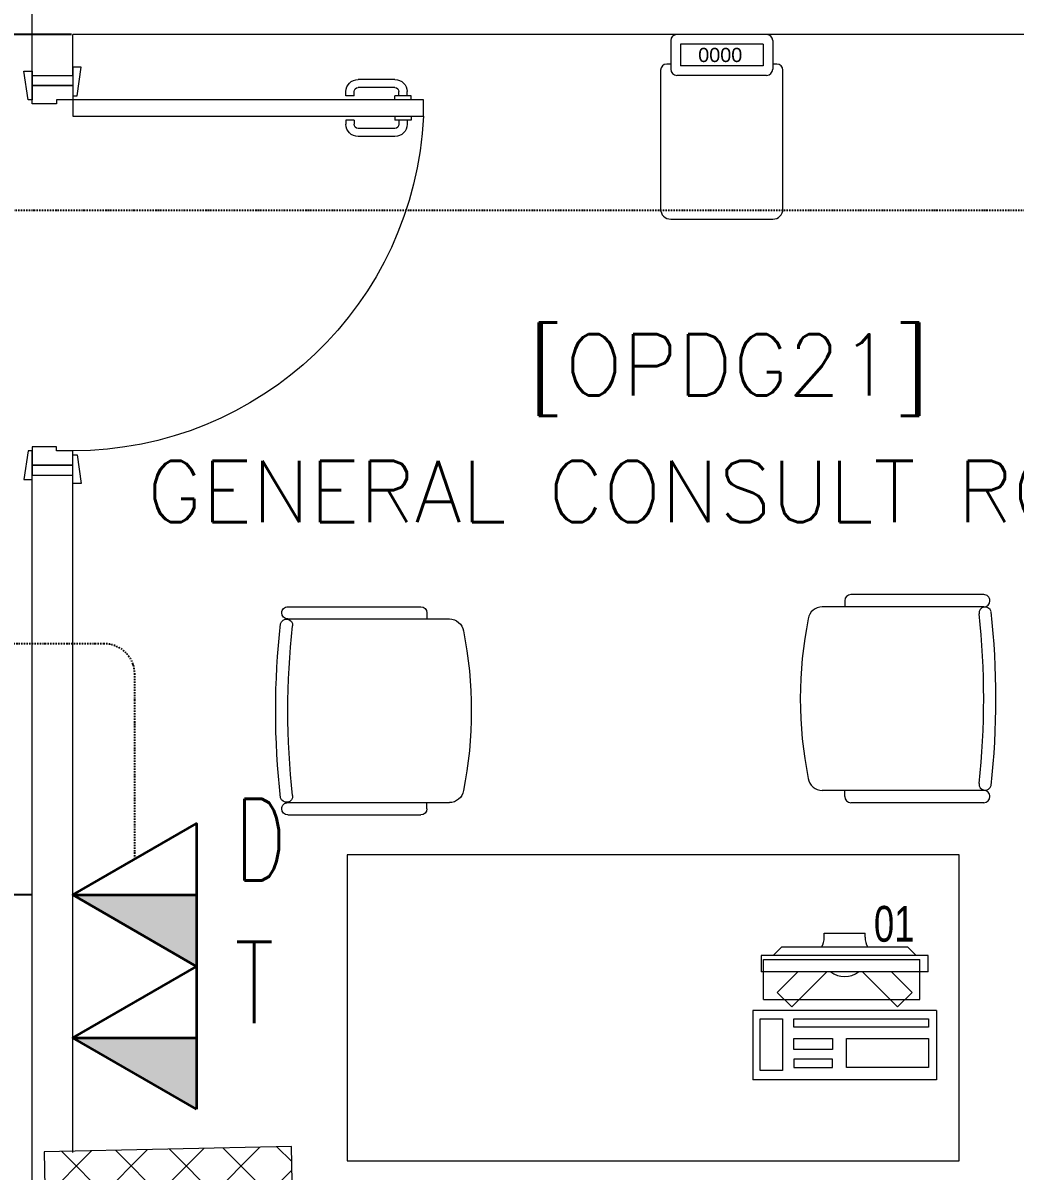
# Model space of a CAD drawing. Header units: inches. Extents: x -12418 to 57169, y -29325 to 19878.
# Drawn here: x 19575 to 22007, y -12842 to -10029 of the extents above; entities that cross this region are included whole.
import ezdxf

# ---------------------------------------------------------------- set-up
doc = ezdxf.new("R2010")
doc.units = ezdxf.units.IN
doc.header["$LTSCALE"] = 25
doc.header["$MEASUREMENT"] = 0
doc.linetypes.add('DASHDOT', pattern=[25.4, 12.7, -6.35, 0, -6.35])
doc.layers.get('0').update_dxf_attribs({"color": 8})
doc.layers.get('Defpoints').update_dxf_attribs({"color": 8})
for name, color, linetype, lineweight in [('00-Ground Floor$0$72_EGR_BASE_TEXT', 252, 'Continuous', 5), ('00-Ground Floor$0$72_EGR_EQP_TAG', 142, 'Continuous', 5), ('00-Ground Floor$0$C-HYDR-CTCH', 251, 'Continuous', 5), ('00-Ground Floor$0$Hatch', 254, 'Continuous', 5), ('00-Ground Floor$0$LOADING', 253, 'Continuous', 5), ('00-Ground Floor$0$Walls', 251, 'Continuous', 5), ('00-Ground Floor$0$Wooden Joinery', 251, 'Continuous', 5), ('E-LITE-CLNG-CNDT', 6, 'DASHDOT', 35), ('T-DATA-CLNG-COND', 51, 'DASHDOT', 25), ('T-DATA-DEVC-TYPE', 2, 'Continuous', 25), ('T-DATA-DIM', 251, 'DASHDOT', 25), ('T-DATA-WALL @ 100', 33, 'Continuous', 35)]:
    doc.layers.add(name, color=color, linetype=linetype, lineweight=lineweight)
doc.styles.add('00-Ground Floor$0$SIMPLEX', font='SIMPLEX.shx', dxfattribs={"height": 150})
doc.styles.add('00-Ground Floor$0$Standard', font='arial.ttf')
doc.styles.add('00-Ground Floor$0$X3G_ENTITY_257CFD', font='swisscl.ttf', dxfattribs={"height": 200})
doc.styles.add('DC_Simplex', font='SIMPLEX.shx', dxfattribs={"width": 0.7})
doc.dimstyles.new('DevCad-MM', dxfattribs={"dimscale": 0.01, "dimtxt": 2, "dimasz": 2, "dimexe": 1, "dimexo": 1, "dimgap": 0.6, "dimtad": 1, "dimdec": 0, "dimrnd": 10, "dimzin": 1, "dimdsep": 46, "dimtxsty": 'DC_Simplex', "dimblk1": 'OBLIQUE', "dimblk2": 'OBLIQUE', "dimsah": 1, "dimcen": 3, "dimclrd": 256, "dimclre": 256, "dimclrt": 45, "dimadec": 0, "dimazin": 0, "dimtfac": 1, "dimtdec": 0, "dimtix": 1, "dimtmove": 2, "dimatfit": 2, "dimldrblk": 'OBLIQUE', "dimfxl": 1, "dimtolj": 1, "dimtzin": 0, "dimarcsym": 0})

# ---------------------------------------------------------------- blocks, each defined once
blk = doc.blocks.new('00-Ground Floor$0$A$C72370EFE')
at = {"layer": '00-Ground Floor$0$Wooden Joinery'}
for p, q in [((-0.01, -0.04), (-0.02, -0.04)), ((-0.01, -0.03), (-0.01, -0.07)), ((0, -0.03), (-0.01, -0.03)), ((0.04, -0.03), (0.05, -0.03)), ((0.05, -0.03), (0.05, -0.07)), ((0.05, -0.04), (0.06, -0.04)), ((-0.05, -0.07), (-0.05, -0.16)), ((-0.03, -0.07), (-0.03, -0.16)), ((-0.01, -0.06), (-0.02, -0.06)), ((0, -0.07), (-0.01, -0.07)), ((0.04, -0.07), (0.05, -0.07)), ((0.05, -0.06), (0.06, -0.06)), ((0.07, -0.07), (0.07, -0.16)), ((0.09, -0.07), (0.09, -0.16)), ((-0.01, -0.17), (-0.02, -0.17)), ((-0.01, -0.19), (-0.02, -0.19)), ((-0.01, -0.17), (-0.01, -0.19)), ((0.05, -0.17), (0.06, -0.17)), ((0.05, -0.17), (0.05, -0.19)), ((0.05, -0.19), (0.06, -0.19))]:
    blk.add_line(p, q, dxfattribs=at)
for centre, radius, start, end in [((-0.02, -0.07), 0.03, 90, 180), ((0.06, -0.07), 0.03, 0, 90), ((-0.02, -0.07), 0.01, 90, 180), ((0.06, -0.07), 0.01, 0, 90), ((-0.02, -0.16), 0.03, 180, 270), ((-0.02, -0.16), 0.01, 180, 270), ((0.06, -0.16), 0.01, 270, 0), ((0.06, -0.16), 0.03, 270, 0)]:
    blk.add_arc(centre, radius, start, end, dxfattribs=at)
blk = doc.blocks.new('00-Ground Floor$0$A$C5DAD61B4')
at = {"layer": '00-Ground Floor$0$Wooden Joinery'}
for points in [[(80, 959.1), (80, 969.1), (10, 979.1), (10, 959.1)], [(940, 959.1), (940, 969.1), (1010, 979.1), (1010, 959.1)], [(70, 859.1), (70, 849.1), (0, 839.1), (0, 859.1)], [(120, 859.1), (120, 0), (80, 0), (80, 859.1)], [(950, 859.1), (950, 849.1), (1020, 839.1), (1020, 859.1)]]:
    blk.add_lwpolyline(points, close=True, dxfattribs=at)
for points in [[(45, 859.1), (45, 959.1), (20, 959.1), (20, 859.1), (45, 859.1)], [(45, 859.1), (80, 859.1), (80, 899.1), (90, 899.1), (90, 959.1), (45, 959.1), (45, 859.1)], [(975, 859.1), (940, 859.1), (940, 899.1), (930, 899.1), (930, 959.1), (975, 959.1), (975, 859.1)], [(975, 859.1), (975, 959.1), (1000, 959.1), (1000, 859.1), (975, 859.1)]]:
    blk.add_lwpolyline(points, dxfattribs=at)
blk.add_arc((80, 859.1), 860, 272.666, 0, dxfattribs=at)
at = {"layer": '00-Ground Floor$0$Wooden Joinery', "xscale": 999.9999999998854, "yscale": 999.9999999998854, "zscale": 999.9999999998854, "rotation": 180}
blk.add_blockref('00-Ground Floor$0$A$C72370EFE', (120, 0), dxfattribs=at)
blk = doc.blocks.new('00-Ground Floor$0$GF21016-P')
at = {"layer": '00-Ground Floor$0$LOADING', "extrusion": (-1.24384e-09, -1.20261e-09, -1)}
for p, q in [((0.0128, 0.0179), (0.0128, 0.4136)), ((0.4628, 0.0179), (0.4628, 0.4136)), ((-0.0172, 0.0179), (-0.0172, 0.3435)), ((-0.0022, 0.3585), (0.0128, 0.3585)), ((0.4778, 0.3585), (0.4628, 0.3585)), ((0.4928, 0.0179), (0.4928, 0.3435)), ((0.4778, 0.0029), (0.4778, 0.0029))]:
    blk.add_line(p, q, dxfattribs=at)
for centre, radius, start, end in [((-0.2378, -0.5362), 1.0036, 78.7568, 101.2432), ((-0.0478, 0.4136), 0.035, 0, 80.6557), ((-0.4278, 0.4136), 0.035, 99.3443, 180), ((0.0022, 0.3435), 0.015, 0, 90), ((-0.4778, 0.3435), 0.015, 90, 180), ((-0.0284, 0.0145), 0.015, 284.3864, 95.5209), ((-0.2378, 1.8928), 1.8749, 263.6341, 276.3659), ((-0.4471, 0.0145), 0.015, 84.4791, 255.6136), ((0.0022, 0.0179), 0.015, 270, 0), ((0.0022, 0.0179), 0.015, 180, 270), ((-0.2378, 1.8734), 1.8855, 263.5119, 276.4881), ((-0.4778, 0.0179), 0.015, 270, 0), ((-0.4778, 0.0179), 0.015, 180, 270)]:
    blk.add_arc(centre, radius, start, end, dxfattribs=at)
blk = doc.blocks.new('00-Ground Floor$0$ITCWLS1-P')
at = {"layer": '00-Ground Floor$0$LOADING'}
for p, q in [((-0.2651, 0.43, 0), (-0.3051, 0.43, 0)), ((-0.3051, 0.43, 0), (-0.3051, 0.02, 0)), ((-0.2651, 0.43, 0), (-0.2651, 0.02, 0)), ((-0.17, 0.45), (-0.17, 0)), ((-0.17, 0.45), (0, 0.45)), ((-0.1496, 0.4305), (-0.1291, 0.4305)), ((-0.1291, 0.4305), (-0.1291, 0.4089)), ((0, 0.45), (0, 0)), ((-0.3251, 0.38, 0), (-0.3051, 0.4, 0)), ((-0.197, 0.4094), (-0.295, 0.4094)), ((-0.295, 0.0264), (-0.295, 0.4094)), ((-0.197, 0.0264), (-0.197, 0.4094)), ((-0.3251, 0.38, 0), (-0.3251, 0.07, 0)), ((-0.3503, 0.275), (-0.3596, 0.275)), ((-0.3596, 0.175), (-0.3596, 0.275)), ((-0.3503, 0.175), (-0.3596, 0.175)), ((-0.3251, 0.07, 0), (-0.3051, 0.05, 0)), ((-0.3051, 0.02, 0), (-0.2651, 0.02, 0)), ((-0.197, 0.0264), (-0.295, 0.0264)), ((-0.17, 0), (0, 0))]:
    blk.add_line(p, q, dxfattribs=at)
at = {"layer": '00-Ground Floor$0$LOADING', "extrusion": (2.48281e-10, 3.18408e-10, -1)}
for p, q in [((-0.2651, 0.3395), (-0.2144, 0.3902)), ((-0.1791, 0.3548), (-0.2144, 0.3902)), ((-0.2651, 0.2688), (-0.1791, 0.3548))]:
    blk.add_line(p, q, dxfattribs=at)
at = {"layer": '00-Ground Floor$0$LOADING', "extrusion": (2.48281e-10, -3.18408e-10, -1)}
for p, q in [((-0.2651, 0.1812), (-0.1791, 0.0952)), ((-0.2651, 0.1105), (-0.2144, 0.0598)), ((-0.1791, 0.0952), (-0.2144, 0.0598))]:
    blk.add_line(p, q, dxfattribs=at)
at = {"layer": '00-Ground Floor$0$LOADING'}
for points in [[(-0.1291, 0.4089), (-0.1291, 0.1), (-0.1496, 0.1), (-0.1496, 0.4305)], [(-0.1496, 0.1), (-0.1496, 0.1), (-0.1496, 0.1), (-0.1496, 0.1), (-0.1496, 0.1), (-0.1496, 0.1), (-0.1496, 0.1), (-0.1496, 0.1), (-0.1496, 0.1)], [(-0.1496, 0.1), (-0.1496, 0.1), (-0.1496, 0.1), (-0.1496, 0.1), (-0.1496, 0.1), (-0.1496, 0.1), (-0.1496, 0.1), (-0.1496, 0.1), (-0.1496, 0.1), (-0.1496, 0.1), (-0.1496, 0.1), (-0.1496, 0.1), (-0.1496, 0.1), (-0.1496, 0.1), (-0.1496, 0.1), (-0.1496, 0.1), (-0.1496, 0.1), (-0.1496, 0.1)], [(-0.1496, 0.1), (-0.1496, 0.1), (-0.1496, 0.1), (-0.1496, 0.1), (-0.1496, 0.1), (-0.1496, 0.1), (-0.1496, 0.1), (-0.1496, 0.1), (-0.1496, 0.1), (-0.1496, 0.1)], [(-0.1496, 0.1), (-0.1496, 0.1), (-0.1496, 0.1), (-0.1496, 0.1), (-0.1496, 0.1), (-0.1496, 0.1), (-0.1496, 0.1)], [(-0.1496, 0.1), (-0.1496, 0.1), (-0.1496, 0.1), (-0.1496, 0.1), (-0.1496, 0.1), (-0.1496, 0.1), (-0.1496, 0.1), (-0.1496, 0.1), (-0.1496, 0.1), (-0.1496, 0.1)], [(-0.1496, 0.1), (-0.1496, 0.1), (-0.1496, 0.1), (-0.1496, 0.1), (-0.1496, 0.1), (-0.1496, 0.1), (-0.1496, 0.1), (-0.1496, 0.1), (-0.1496, 0.1), (-0.1496, 0.1), (-0.1496, 0.1), (-0.1496, 0.1), (-0.1496, 0.1), (-0.1496, 0.1), (-0.1496, 0.1)], [(-0.1496, 0.1), (-0.1496, 0.1), (-0.1496, 0.1), (-0.1496, 0.1), (-0.1496, 0.1), (-0.1496, 0.1), (-0.1496, 0.1), (-0.1496, 0.1), (-0.1496, 0.1), (-0.1496, 0.1)], [(-0.1496, 0.1), (-0.1496, 0.1), (-0.1496, 0.1), (-0.1496, 0.1), (-0.1496, 0.1), (-0.1496, 0.1), (-0.1496, 0.1), (-0.1496, 0.1), (-0.1496, 0.1), (-0.1496, 0.1)], [(-0.1496, 0.1), (-0.1496, 0.1), (-0.1496, 0.1), (-0.1496, 0.1), (-0.1496, 0.1), (-0.1496, 0.1), (-0.1496, 0.1), (-0.1496, 0.1), (-0.1496, 0.1), (-0.1496, 0.1), (-0.1496, 0.1), (-0.1496, 0.1), (-0.1496, 0.1), (-0.1496, 0.1), (-0.1496, 0.1), (-0.1496, 0.1), (-0.1496, 0.1), (-0.1496, 0.1), (-0.1496, 0.1), (-0.1496, 0.1), (-0.1496, 0.1), (-0.1496, 0.1), (-0.1496, 0.1), (-0.1496, 0.1), (-0.1496, 0.1), (-0.1496, 0.1), (-0.1496, 0.1), (-0.1496, 0.1), (-0.1496, 0.1), (-0.1496, 0.1), (-0.1496, 0.1), (-0.1496, 0.1), (-0.1496, 0.1), (-0.1496, 0.1), (-0.1496, 0.1), (-0.1496, 0.1), (-0.1496, 0.1), (-0.1496, 0.1), (-0.1496, 0.1), (-0.1496, 0.1), (-0.1496, 0.1), (-0.1496, 0.1), (-0.1496, 0.1), (-0.1496, 0.1), (-0.1496, 0.1), (-0.1496, 0.1), (-0.1496, 0.1), (-0.1496, 0.1), (-0.1496, 0.1), (-0.1496, 0.1), (-0.1496, 0.1), (-0.1496, 0.1), (-0.1496, 0.1), (-0.1496, 0.1)], [(-0.1496, 0.1), (-0.1496, 0.1), (-0.1496, 0.1), (-0.1496, 0.1), (-0.1496, 0.1), (-0.1496, 0.1), (-0.1496, 0.1), (-0.1496, 0.1), (-0.1496, 0.1), (-0.1496, 0.1), (-0.1496, 0.1), (-0.1496, 0.1), (-0.1496, 0.1), (-0.1496, 0.1), (-0.1496, 0.1), (-0.1496, 0.1), (-0.1496, 0.1), (-0.1496, 0.1), (-0.1496, 0.1), (-0.1496, 0.1), (-0.1496, 0.1), (-0.1496, 0.1), (-0.1496, 0.1), (-0.1496, 0.1), (-0.1496, 0.1), (-0.1496, 0.1), (-0.1496, 0.1), (-0.1496, 0.1), (-0.1496, 0.1), (-0.1496, 0.1), (-0.1496, 0.1), (-0.1496, 0.1), (-0.1496, 0.1), (-0.1496, 0.1), (-0.1496, 0.1), (-0.1496, 0.1), (-0.1496, 0.1), (-0.1496, 0.1), (-0.1496, 0.1), (-0.1496, 0.1), (-0.1496, 0.1), (-0.1496, 0.1), (-0.1496, 0.1), (-0.1496, 0.1), (-0.1496, 0.1), (-0.1496, 0.1), (-0.1496, 0.1), (-0.1496, 0.1), (-0.1496, 0.1), (-0.1496, 0.1), (-0.1496, 0.1), (-0.1496, 0.1), (-0.1496, 0.1), (-0.1496, 0.1), (-0.1496, 0.1), (-0.1496, 0.1), (-0.1496, 0.1), (-0.1496, 0.1), (-0.1496, 0.1), (-0.1496, 0.1), (-0.1496, 0.1), (-0.1496, 0.1), (-0.1496, 0.1), (-0.1496, 0.1), (-0.1496, 0.1), (-0.1496, 0.1), (-0.1496, 0.1), (-0.1496, 0.1), (-0.1496, 0.1), (-0.1496, 0.1), (-0.1496, 0.1), (-0.1496, 0.1), (-0.1496, 0.1), (-0.1496, 0.1), (-0.1496, 0.1), (-0.1496, 0.1), (-0.1496, 0.1), (-0.1496, 0.1), (-0.1496, 0.1), (-0.1496, 0.1), (-0.1496, 0.1), (-0.1496, 0.1), (-0.1496, 0.1), (-0.1496, 0.1), (-0.1496, 0.1), (-0.1496, 0.1), (-0.1496, 0.1), (-0.1496, 0.1), (-0.1496, 0.1)], [(-0.1496, 0.1), (-0.1496, 0.1), (-0.1496, 0.1), (-0.1496, 0.1), (-0.1496, 0.1), (-0.1496, 0.1), (-0.1496, 0.1), (-0.1496, 0.1), (-0.1496, 0.1), (-0.1496, 0.1), (-0.1496, 0.1), (-0.1496, 0.1)], [(-0.1496, 0.1), (-0.1496, 0.1), (-0.1496, 0.1), (-0.1496, 0.1), (-0.1496, 0.1), (-0.1496, 0.1), (-0.1496, 0.1)], [(-0.1496, 0.1), (-0.1496, 0.1), (-0.1496, 0.1), (-0.1496, 0.1), (-0.1496, 0.1), (-0.1496, 0.1), (-0.1496, 0.1), (-0.1496, 0.1), (-0.1496, 0.1), (-0.1496, 0.1), (-0.1496, 0.1), (-0.1496, 0.1), (-0.1496, 0.1), (-0.1496, 0.1), (-0.1496, 0.1), (-0.1496, 0.1), (-0.1496, 0.1)], [(-0.1496, 0.1), (-0.1496, 0.1), (-0.1496, 0.1), (-0.1496, 0.1), (-0.1496, 0.1), (-0.1496, 0.1), (-0.1496, 0.1), (-0.1496, 0.1), (-0.1496, 0.1), (-0.1496, 0.1), (-0.1496, 0.1), (-0.1496, 0.1), (-0.1496, 0.1), (-0.1496, 0.1), (-0.1496, 0.1), (-0.1496, 0.1), (-0.1496, 0.1), (-0.1496, 0.1), (-0.1496, 0.1), (-0.1496, 0.1), (-0.1496, 0.1), (-0.1496, 0.1), (-0.1496, 0.1), (-0.1496, 0.1), (-0.1496, 0.1), (-0.1496, 0.1), (-0.1496, 0.1), (-0.1496, 0.1), (-0.1496, 0.1), (-0.1496, 0.1), (-0.1496, 0.1), (-0.1496, 0.1), (-0.1496, 0.1), (-0.1496, 0.1), (-0.1496, 0.1), (-0.1496, 0.1), (-0.1496, 0.1), (-0.1496, 0.1), (-0.1496, 0.1), (-0.1496, 0.1), (-0.1496, 0.1), (-0.1496, 0.1), (-0.1496, 0.1), (-0.1496, 0.1), (-0.1496, 0.1), (-0.1496, 0.1), (-0.1496, 0.1), (-0.1496, 0.1), (-0.1496, 0.1), (-0.1496, 0.1), (-0.1496, 0.1), (-0.1496, 0.1), (-0.1496, 0.1), (-0.1496, 0.1), (-0.1496, 0.1), (-0.1496, 0.1), (-0.1496, 0.1), (-0.1496, 0.1), (-0.1496, 0.1), (-0.1496, 0.1), (-0.1496, 0.1), (-0.1496, 0.1), (-0.1496, 0.1), (-0.1496, 0.1), (-0.1496, 0.1), (-0.1496, 0.1), (-0.1496, 0.1), (-0.1496, 0.1), (-0.1496, 0.1), (-0.1496, 0.1), (-0.1496, 0.1), (-0.1496, 0.1), (-0.1496, 0.1), (-0.1496, 0.1), (-0.1496, 0.1), (-0.1496, 0.1), (-0.1496, 0.1), (-0.1496, 0.1), (-0.1496, 0.1), (-0.1496, 0.1), (-0.1496, 0.1), (-0.1496, 0.1), (-0.1496, 0.1), (-0.1496, 0.1), (-0.1496, 0.1), (-0.1496, 0.1), (-0.1496, 0.1), (-0.1496, 0.1), (-0.1496, 0.1), (-0.1496, 0.1), (-0.1496, 0.1), (-0.1496, 0.1), (-0.1496, 0.1), (-0.1496, 0.1), (-0.1496, 0.1), (-0.1496, 0.1), (-0.1496, 0.1), (-0.1496, 0.1), (-0.1496, 0.1), (-0.1496, 0.1), (-0.1496, 0.1), (-0.1496, 0.1), (-0.1496, 0.1), (-0.1496, 0.1), (-0.1496, 0.1), (-0.1496, 0.1), (-0.1496, 0.1), (-0.1496, 0.1), (-0.1496, 0.1), (-0.1496, 0.1), (-0.1496, 0.1)], [(-0.1496, 0.1), (-0.1496, 0.1), (-0.1496, 0.1), (-0.1496, 0.1), (-0.1496, 0.1), (-0.1496, 0.1), (-0.1496, 0.1), (-0.1496, 0.1)]]:
    blk.add_lwpolyline(points, dxfattribs=at)
for points in [[(-0.1019, 0.4305), (-0.0304, 0.4305), (-0.0304, 0.2294), (-0.1019, 0.2294)], [(-0.1019, 0.1954), (-0.0747, 0.1954), (-0.0747, 0.1), (-0.1019, 0.1)], [(-0.0304, 0.1954), (-0.0508, 0.1954), (-0.0508, 0.1), (-0.0304, 0.1)], [(-0.1496, 0.1), (-0.1496, 0.1), (-0.1496, 0.1), (-0.1496, 0.1), (-0.1496, 0.1), (-0.1496, 0.1), (-0.1496, 0.1), (-0.1496, 0.1), (-0.1496, 0.1), (-0.1496, 0.1), (-0.1496, 0.1), (-0.1496, 0.1), (-0.1496, 0.1), (-0.1496, 0.1), (-0.1496, 0.1), (-0.1496, 0.1), (-0.1496, 0.1), (-0.1496, 0.1), (-0.1496, 0.1), (-0.1496, 0.1), (-0.1496, 0.1), (-0.1496, 0.1), (-0.1496, 0.1), (-0.1496, 0.1), (-0.1496, 0.1), (-0.1496, 0.1), (-0.1496, 0.1), (-0.1496, 0.1), (-0.1496, 0.1), (-0.1496, 0.1), (-0.1496, 0.1), (-0.1496, 0.1), (-0.1496, 0.1), (-0.1496, 0.1), (-0.1496, 0.1), (-0.1496, 0.1), (-0.1496, 0.1), (-0.1496, 0.1), (-0.1496, 0.1), (-0.1496, 0.1), (-0.1496, 0.1), (-0.1496, 0.1), (-0.1496, 0.1), (-0.1496, 0.1), (-0.1496, 0.1), (-0.1496, 0.1), (-0.1496, 0.1), (-0.1496, 0.1), (-0.1496, 0.1), (-0.1496, 0.1), (-0.1496, 0.1), (-0.1496, 0.1), (-0.1496, 0.1), (-0.1496, 0.1), (-0.1496, 0.1), (-0.1496, 0.1), (-0.1496, 0.1), (-0.1496, 0.1), (-0.1496, 0.1), (-0.1496, 0.1), (-0.1496, 0.1), (-0.1496, 0.1), (-0.1496, 0.1), (-0.1496, 0.1), (-0.1496, 0.1), (-0.1496, 0.1), (-0.1496, 0.1), (-0.1496, 0.1), (-0.1496, 0.1), (-0.1496, 0.1), (-0.1496, 0.1), (-0.1496, 0.1), (-0.1496, 0.1), (-0.1496, 0.1), (-0.1496, 0.1), (-0.1496, 0.1), (-0.1496, 0.1), (-0.1496, 0.1), (-0.1496, 0.1), (-0.1496, 0.1), (-0.1496, 0.1), (-0.1496, 0.1), (-0.1496, 0.1), (-0.1496, 0.1), (-0.1496, 0.1), (-0.1496, 0.1), (-0.1496, 0.1), (-0.1496, 0.1), (-0.1496, 0.1), (-0.1496, 0.1), (-0.1496, 0.1), (-0.1496, 0.1), (-0.1496, 0.1), (-0.1496, 0.1), (-0.1496, 0.1), (-0.1496, 0.1), (-0.1496, 0.1), (-0.1496, 0.1), (-0.1496, 0.1), (-0.1496, 0.1), (-0.1496, 0.1), (-0.1496, 0.1), (-0.1496, 0.1), (-0.1496, 0.1), (-0.1496, 0.1), (-0.1496, 0.1), (-0.1496, 0.1), (-0.1496, 0.1), (-0.1496, 0.1), (-0.1496, 0.1), (-0.1496, 0.1), (-0.1496, 0.1), (-0.1496, 0.1), (-0.1496, 0.1), (-0.1496, 0.1), (-0.1496, 0.1), (-0.1496, 0.1), (-0.1496, 0.1), (-0.1496, 0.1), (-0.1496, 0.1), (-0.1496, 0.1), (-0.1496, 0.1), (-0.1496, 0.1), (-0.1496, 0.1), (-0.1496, 0.1), (-0.1496, 0.1), (-0.1496, 0.1), (-0.1496, 0.1), (-0.1496, 0.1), (-0.1496, 0.1), (-0.1496, 0.1), (-0.1496, 0.1), (-0.1496, 0.1), (-0.1496, 0.1), (-0.1496, 0.1), (-0.1496, 0.1), (-0.1496, 0.1), (-0.1496, 0.1), (-0.1496, 0.1), (-0.1496, 0.1), (-0.1496, 0.1), (-0.1496, 0.1), (-0.1496, 0.1), (-0.1496, 0.1), (-0.1496, 0.1), (-0.1496, 0.1), (-0.1496, 0.1), (-0.1496, 0.1), (-0.1496, 0.1), (-0.1496, 0.1), (-0.1496, 0.1), (-0.1496, 0.1), (-0.1496, 0.1), (-0.1496, 0.1), (-0.1496, 0.1), (-0.1496, 0.1), (-0.1496, 0.1), (-0.1496, 0.1), (-0.1496, 0.1), (-0.1496, 0.1), (-0.1496, 0.1), (-0.1496, 0.1), (-0.1496, 0.1), (-0.1496, 0.1), (-0.1496, 0.1), (-0.1496, 0.1), (-0.1496, 0.1), (-0.1496, 0.1), (-0.1496, 0.1), (-0.1496, 0.1), (-0.1496, 0.1), (-0.1496, 0.1), (-0.1496, 0.1), (-0.1496, 0.1), (-0.1496, 0.1), (-0.1496, 0.1), (-0.1496, 0.1), (-0.1496, 0.1), (-0.1496, 0.1), (-0.1496, 0.1), (-0.1496, 0.1), (-0.1496, 0.1), (-0.1496, 0.1), (-0.1496, 0.1), (-0.1496, 0.1), (-0.1496, 0.1), (-0.1496, 0.1), (-0.1496, 0.1), (-0.1496, 0.1), (-0.1496, 0.1), (-0.1496, 0.1), (-0.1496, 0.1), (-0.1496, 0.1), (-0.1496, 0.1), (-0.1496, 0.1), (-0.1496, 0.1), (-0.1496, 0.1), (-0.1496, 0.1), (-0.1496, 0.1), (-0.1496, 0.1), (-0.1496, 0.1), (-0.1496, 0.1), (-0.1496, 0.1), (-0.1496, 0.1), (-0.1496, 0.1), (-0.1496, 0.1), (-0.1496, 0.1), (-0.1496, 0.1), (-0.1496, 0.1), (-0.1496, 0.1), (-0.1496, 0.1), (-0.1496, 0.1), (-0.1496, 0.1), (-0.1496, 0.1), (-0.1496, 0.1), (-0.1496, 0.1), (-0.1496, 0.1), (-0.1496, 0.1), (-0.1496, 0.1), (-0.1496, 0.1), (-0.1496, 0.1), (-0.1496, 0.1), (-0.1496, 0.1), (-0.1496, 0.1), (-0.1496, 0.1), (-0.1496, 0.1), (-0.1496, 0.1), (-0.1496, 0.1), (-0.1496, 0.1), (-0.1496, 0.1), (-0.1496, 0.1), (-0.1496, 0.1), (-0.1496, 0.1), (-0.1496, 0.1), (-0.1496, 0.1), (-0.1496, 0.1), (-0.1496, 0.1), (-0.1496, 0.1), (-0.1496, 0.1), (-0.1496, 0.1), (-0.1496, 0.1), (-0.1496, 0.1), (-0.1496, 0.1), (-0.1496, 0.1), (-0.1496, 0.1), (-0.1496, 0.1), (-0.1496, 0.1), (-0.1496, 0.1), (-0.1496, 0.1), (-0.1496, 0.1), (-0.1496, 0.1), (-0.1496, 0.1), (-0.1496, 0.1), (-0.1496, 0.1), (-0.1496, 0.1), (-0.1496, 0.1), (-0.1496, 0.1), (-0.1496, 0.1), (-0.1496, 0.1), (-0.1496, 0.1), (-0.1496, 0.1), (-0.1496, 0.1), (-0.1496, 0.1), (-0.1496, 0.1), (-0.1496, 0.1), (-0.1496, 0.1), (-0.1496, 0.1), (-0.1496, 0.1), (-0.1496, 0.1), (-0.1496, 0.1), (-0.1496, 0.1), (-0.1496, 0.1), (-0.1496, 0.1), (-0.1496, 0.1), (-0.1496, 0.1), (-0.1496, 0.1), (-0.1496, 0.1)], [(-0.1496, 0.1), (-0.1496, 0.1), (-0.1496, 0.1), (-0.1496, 0.1), (-0.1496, 0.1), (-0.1496, 0.1), (-0.1496, 0.1), (-0.1496, 0.1), (-0.1496, 0.1), (-0.1496, 0.1), (-0.1496, 0.1), (-0.1496, 0.1), (-0.1496, 0.1), (-0.1496, 0.1), (-0.1496, 0.1), (-0.1496, 0.1), (-0.1496, 0.1), (-0.1496, 0.1), (-0.1496, 0.1), (-0.1496, 0.1), (-0.1496, 0.1), (-0.1496, 0.1), (-0.1496, 0.1), (-0.1496, 0.1), (-0.1496, 0.1), (-0.1496, 0.1), (-0.1496, 0.1), (-0.1496, 0.1), (-0.1496, 0.1), (-0.1496, 0.1), (-0.1496, 0.1), (-0.1496, 0.1), (-0.1496, 0.1), (-0.1496, 0.1), (-0.1496, 0.1), (-0.1496, 0.1), (-0.1496, 0.1), (-0.1496, 0.1), (-0.1496, 0.1), (-0.1496, 0.1), (-0.1496, 0.1), (-0.1496, 0.1), (-0.1496, 0.1), (-0.1496, 0.1), (-0.1496, 0.1), (-0.1496, 0.1), (-0.1496, 0.1), (-0.1496, 0.1), (-0.1496, 0.1), (-0.1496, 0.1), (-0.1496, 0.1), (-0.1496, 0.1), (-0.1496, 0.1), (-0.1496, 0.1), (-0.1496, 0.1), (-0.1496, 0.1), (-0.1496, 0.1), (-0.1496, 0.1), (-0.1496, 0.1), (-0.1496, 0.1), (-0.1496, 0.1), (-0.1496, 0.1), (-0.1496, 0.1), (-0.1496, 0.1), (-0.1496, 0.1), (-0.1496, 0.1), (-0.1496, 0.1), (-0.1496, 0.1), (-0.1496, 0.1), (-0.1496, 0.1), (-0.1496, 0.1), (-0.1496, 0.1), (-0.1496, 0.1), (-0.1496, 0.1), (-0.1496, 0.1), (-0.1496, 0.1), (-0.1496, 0.1), (-0.1496, 0.1), (-0.1496, 0.1), (-0.1496, 0.1), (-0.1496, 0.1), (-0.1496, 0.1), (-0.1496, 0.1), (-0.1496, 0.1), (-0.1496, 0.1), (-0.1496, 0.1), (-0.1496, 0.1), (-0.1496, 0.1), (-0.1496, 0.1), (-0.1496, 0.1), (-0.1496, 0.1), (-0.1496, 0.1), (-0.1496, 0.1), (-0.1496, 0.1), (-0.1496, 0.1), (-0.1496, 0.1), (-0.1496, 0.1), (-0.1496, 0.1), (-0.1496, 0.1), (-0.1496, 0.1), (-0.1496, 0.1), (-0.1496, 0.1), (-0.1496, 0.1), (-0.1496, 0.1), (-0.1496, 0.1), (-0.1496, 0.1), (-0.1496, 0.1), (-0.1496, 0.1), (-0.1496, 0.1), (-0.1496, 0.1), (-0.1496, 0.1), (-0.1496, 0.1), (-0.1496, 0.1), (-0.1496, 0.1), (-0.1496, 0.1), (-0.1496, 0.1), (-0.1496, 0.1), (-0.1496, 0.1), (-0.1496, 0.1), (-0.1496, 0.1), (-0.1496, 0.1), (-0.1496, 0.1), (-0.1496, 0.1), (-0.1496, 0.1), (-0.1496, 0.1), (-0.1496, 0.1), (-0.1496, 0.1), (-0.1496, 0.1), (-0.1496, 0.1), (-0.1496, 0.1), (-0.1496, 0.1), (-0.1496, 0.1), (-0.1496, 0.1), (-0.1496, 0.1), (-0.1496, 0.1), (-0.1496, 0.1), (-0.1496, 0.1), (-0.1496, 0.1), (-0.1496, 0.1), (-0.1496, 0.1), (-0.1496, 0.1), (-0.1496, 0.1), (-0.1496, 0.1), (-0.1496, 0.1), (-0.1496, 0.1), (-0.1496, 0.1), (-0.1496, 0.1), (-0.1496, 0.1), (-0.1496, 0.1), (-0.1496, 0.1), (-0.1496, 0.1), (-0.1496, 0.1), (-0.1496, 0.1), (-0.1496, 0.1), (-0.1496, 0.1), (-0.1496, 0.1), (-0.1496, 0.1), (-0.1496, 0.1), (-0.1496, 0.1), (-0.1496, 0.1), (-0.1496, 0.1), (-0.1496, 0.1), (-0.1496, 0.1), (-0.1496, 0.1), (-0.1496, 0.1), (-0.1496, 0.1), (-0.1496, 0.1), (-0.1496, 0.1), (-0.1496, 0.1), (-0.1496, 0.1), (-0.1496, 0.1), (-0.1496, 0.1), (-0.1496, 0.1), (-0.1496, 0.1), (-0.1496, 0.1), (-0.1496, 0.1), (-0.1496, 0.1), (-0.1496, 0.1), (-0.1496, 0.1), (-0.1496, 0.1), (-0.1496, 0.1), (-0.1496, 0.1), (-0.1496, 0.1), (-0.1496, 0.1), (-0.1496, 0.1), (-0.1496, 0.1), (-0.1496, 0.1), (-0.1496, 0.1), (-0.1496, 0.1), (-0.1496, 0.1), (-0.1496, 0.1), (-0.1496, 0.1), (-0.1496, 0.1), (-0.1496, 0.1), (-0.1496, 0.1), (-0.1496, 0.1), (-0.1496, 0.1), (-0.1496, 0.1), (-0.1496, 0.1), (-0.1496, 0.1), (-0.1496, 0.1), (-0.1496, 0.1), (-0.1496, 0.1), (-0.1496, 0.1), (-0.1496, 0.1), (-0.1496, 0.1), (-0.1496, 0.1), (-0.1496, 0.1), (-0.1496, 0.1), (-0.1496, 0.1), (-0.1496, 0.1), (-0.1496, 0.1), (-0.1496, 0.1), (-0.1496, 0.1)], [(-0.1496, 0.1), (-0.1496, 0.1), (-0.1496, 0.1), (-0.1496, 0.1), (-0.1496, 0.1), (-0.1496, 0.1), (-0.1496, 0.1), (-0.1496, 0.1), (-0.1496, 0.1), (-0.1496, 0.1), (-0.1496, 0.1), (-0.1496, 0.1), (-0.1496, 0.1), (-0.1496, 0.1), (-0.1496, 0.1), (-0.1496, 0.1), (-0.1496, 0.1), (-0.1496, 0.1), (-0.1496, 0.1), (-0.1496, 0.1), (-0.1496, 0.1), (-0.1496, 0.1), (-0.1496, 0.1), (-0.1496, 0.1), (-0.1496, 0.1), (-0.1496, 0.1), (-0.1496, 0.1), (-0.1496, 0.1), (-0.1496, 0.1), (-0.1496, 0.1), (-0.1496, 0.1), (-0.1496, 0.1), (-0.1496, 0.1), (-0.1496, 0.1), (-0.1496, 0.1), (-0.1496, 0.1), (-0.1496, 0.1), (-0.1496, 0.1), (-0.1496, 0.1), (-0.1496, 0.1), (-0.1496, 0.1), (-0.1496, 0.1), (-0.1496, 0.1), (-0.1496, 0.1), (-0.1496, 0.1), (-0.1496, 0.1), (-0.1496, 0.1), (-0.1496, 0.1), (-0.1496, 0.1), (-0.1496, 0.1), (-0.1496, 0.1), (-0.1496, 0.1), (-0.1496, 0.1), (-0.1496, 0.1), (-0.1496, 0.1), (-0.1496, 0.1), (-0.1496, 0.1), (-0.1496, 0.1), (-0.1496, 0.1), (-0.1496, 0.1), (-0.1496, 0.1), (-0.1496, 0.1), (-0.1496, 0.1), (-0.1496, 0.1), (-0.1496, 0.1), (-0.1496, 0.1), (-0.1496, 0.1), (-0.1496, 0.1), (-0.1496, 0.1), (-0.1496, 0.1), (-0.1496, 0.1), (-0.1496, 0.1), (-0.1496, 0.1), (-0.1496, 0.1), (-0.1496, 0.1), (-0.1496, 0.1), (-0.1496, 0.1), (-0.1496, 0.1), (-0.1496, 0.1), (-0.1496, 0.1), (-0.1496, 0.1), (-0.1496, 0.1), (-0.1496, 0.1), (-0.1496, 0.1), (-0.1496, 0.1), (-0.1496, 0.1), (-0.1496, 0.1), (-0.1496, 0.1), (-0.1496, 0.1), (-0.1496, 0.1), (-0.1496, 0.1), (-0.1496, 0.1), (-0.1496, 0.1), (-0.1496, 0.1), (-0.1496, 0.1), (-0.1496, 0.1), (-0.1496, 0.1), (-0.1496, 0.1), (-0.1496, 0.1), (-0.1496, 0.1), (-0.1496, 0.1), (-0.1496, 0.1), (-0.1496, 0.1), (-0.1496, 0.1), (-0.1496, 0.1), (-0.1496, 0.1), (-0.1496, 0.1), (-0.1496, 0.1), (-0.1496, 0.1), (-0.1496, 0.1), (-0.1496, 0.1), (-0.1496, 0.1), (-0.1496, 0.1), (-0.1496, 0.1), (-0.1496, 0.1), (-0.1496, 0.1), (-0.1496, 0.1), (-0.1496, 0.1), (-0.1496, 0.1), (-0.1496, 0.1), (-0.1496, 0.1), (-0.1496, 0.1), (-0.1496, 0.1), (-0.1496, 0.1), (-0.1496, 0.1), (-0.1496, 0.1), (-0.1496, 0.1), (-0.1496, 0.1), (-0.1496, 0.1), (-0.1496, 0.1), (-0.1496, 0.1), (-0.1496, 0.1), (-0.1496, 0.1), (-0.1496, 0.1), (-0.1496, 0.1), (-0.1496, 0.1), (-0.1496, 0.1), (-0.1496, 0.1), (-0.1496, 0.1), (-0.1496, 0.1), (-0.1496, 0.1), (-0.1496, 0.1), (-0.1496, 0.1), (-0.1496, 0.1), (-0.1496, 0.1), (-0.1496, 0.1), (-0.1496, 0.1), (-0.1496, 0.1), (-0.1496, 0.1), (-0.1496, 0.1), (-0.1496, 0.1), (-0.1496, 0.1), (-0.1496, 0.1), (-0.1496, 0.1), (-0.1496, 0.1), (-0.1496, 0.1), (-0.1496, 0.1), (-0.1496, 0.1), (-0.1496, 0.1), (-0.1496, 0.1), (-0.1496, 0.1), (-0.1496, 0.1), (-0.1496, 0.1), (-0.1496, 0.1), (-0.1496, 0.1), (-0.1496, 0.1), (-0.1496, 0.1), (-0.1496, 0.1), (-0.1496, 0.1), (-0.1496, 0.1), (-0.1496, 0.1), (-0.1496, 0.1), (-0.1496, 0.1), (-0.1496, 0.1), (-0.1496, 0.1), (-0.1496, 0.1), (-0.1496, 0.1), (-0.1496, 0.1), (-0.1496, 0.1), (-0.1496, 0.1), (-0.1496, 0.1), (-0.1496, 0.1), (-0.1496, 0.1), (-0.1496, 0.1), (-0.1496, 0.1), (-0.1496, 0.1), (-0.1496, 0.1), (-0.1496, 0.1), (-0.1496, 0.1), (-0.1496, 0.1), (-0.1496, 0.1), (-0.1496, 0.1), (-0.1496, 0.1), (-0.1496, 0.1), (-0.1496, 0.1), (-0.1496, 0.1), (-0.1496, 0.1), (-0.1496, 0.1), (-0.1496, 0.1), (-0.1496, 0.1), (-0.1496, 0.1), (-0.1496, 0.1), (-0.1496, 0.1), (-0.1496, 0.1), (-0.1496, 0.1), (-0.1496, 0.1), (-0.1496, 0.1), (-0.1496, 0.1), (-0.1496, 0.1), (-0.1496, 0.1), (-0.1496, 0.1), (-0.1496, 0.1), (-0.1496, 0.1), (-0.1496, 0.1), (-0.1496, 0.1), (-0.1496, 0.1), (-0.1496, 0.1), (-0.1496, 0.1), (-0.1496, 0.1)], [(-0.1496, 0.0727), (-0.0236, 0.0727), (-0.0236, 0.0182), (-0.1496, 0.0182)]]:
    blk.add_lwpolyline(points, close=True, dxfattribs=at)
for centre, radius, start, end in [((-0.3503, 0.325), 0.05, 270, 300.3093), ((-0.3089, 0.225), 0.0556, 321.9431, 38.0569), ((-0.3503, 0.125), 0.05, 59.6907, 90)]:
    blk.add_arc(centre, radius, start, end, dxfattribs=at)
blk = doc.blocks.new('00-Ground Floor$0$HF13461A-P')
at = {"layer": '00-Ground Floor$0$LOADING'}
for p, q in [((0.2579, 0.4503), (0.0379, 0.4503)), ((0.0229, 0.4353), (0.0229, 0.3653)), ((0.2493, 0.4266), (0.0466, 0.4266)), ((0.0466, 0.4266), (0.0466, 0.3739)), ((0.2493, 0.4266), (0.2493, 0.3739)), ((0.2729, 0.4353), (0.2729, 0.3653)), ((0.0229, 0.3778), (0.0129, 0.3778)), ((0.2493, 0.3739), (0.0466, 0.3739)), ((0.2829, 0.3778), (0.2729, 0.3778)), ((-0.0021, 0.3628), (-0.0021, 0.0228)), ((0.2579, 0.3503), (0.0379, 0.3503)), ((0.2979, 0.0228), (0.2979, 0.3628)), ((0.0229, -0.0022), (0.2729, -0.0022))]:
    blk.add_line(p, q, dxfattribs=at)
for centre, radius, start, end in [((0.0379, 0.4353), 0.015, 90, 180), ((0.2579, 0.4353), 0.015, 0, 90), ((0.0129, 0.3628), 0.015, 90, 180), ((0.2829, 0.3628), 0.015, 0, 90), ((0.0379, 0.3653), 0.015, 180, 270), ((0.2579, 0.3653), 0.015, 270, 0), ((0.0229, 0.0228), 0.025, 180, 270), ((0.2729, 0.0228), 0.025, 270, 0)]:
    blk.add_arc(centre, radius, start, end, dxfattribs=at)
at = {"layer": '00-Ground Floor$0$LOADING', "style": '00-Ground Floor$0$Standard'}
blk.add_text('0000', height=0.03477, dxfattribs=at).set_placement((0.0901, 0.3829))
blk = doc.blocks.new('00-Ground Floor')
at = {"layer": '00-Ground Floor$0$Hatch'}
h = blk.add_hatch(dxfattribs=at)
h.set_pattern_fill('ANSI37', color=256, scale=30)
h.set_pattern_definition([(45, (-1981.42, -13099.68), (-67.35192, 67.35192), []), (135, (-1981.42, -13099.68), (-67.35192, -67.35192), [])])
h.paths.add_polyline_path([(48971.2, 8818.2), (48367.3, 8810.1), (48371.2, 8521.7), (48975.1, 8529.8)])
h.paths.add_polyline_path([(41810.5, 8810.5), (41227, 8805), (41207, 8513.7), (41790.5, 8519.1)])
h.paths.add_polyline_path([(27433.5, 8803.1), (26834.4, 8799), (26828.7, 8506), (27427.8, 8510)])
h.paths.add_polyline_path([(34618.7, 8805.3), (34017.5, 8797.8), (34009.3, 8512.1), (34610.5, 8519.6)])
h.paths.add_polyline_path([(20214.3, 8812.4), (19607.8, 8790.5), (19622.4, 8498), (20228.8, 8519.8)])
h.paths.add_polyline_path([(13477.7, 8802), (12255.7, 8825.9), (12249.3, 8529.8), (13471.3, 8505.8)])
h.paths.add_polyline_path([(13491.8, 1601.9), (12276.8, 1586.2), (12263.3, 1293.7), (13478.3, 1309.4)])
h.paths.add_polyline_path([(13465.7, -5591.3), (12262.6, -5607.3), (12256.9, -5900.3), (13460, -5884.3)])
h.paths.add_polyline_path([(13484.2, -12790), (12287.5, -12801.4), (12290.4, -13095.9), (13487, -13084.4)])
h.paths.add_polyline_path([(5849.2, -12787.9), (5245.6, -12791.6), (5256.3, -13077.1), (5859.8, -13073.4)])
h.paths.add_polyline_path([(5833.8, -5589.9), (5236.9, -5588.3), (5236.8, -5889.5), (5833.6, -5891)])
h.paths.add_polyline_path([(5843.6, 1599.7), (5224.3, 1600.9), (5213.7, 1298), (5833, 1296.7)])
h.paths.add_polyline_path([(5820.3, 8779.1), (5219.7, 8793.5), (5216, 8503.9), (5816.7, 8489.4)])
h.paths.add_polyline_path([(-1378.8, 8777.2), (-1981.4, 8799.9), (-1979.5, 8511.6), (-1376.9, 8488.9)])
h.paths.add_polyline_path([(-1371.1, -5601.1), (-1973.1, -5608.1), (-1969.7, -5899.7), (-1367.7, -5892.7)])
h.paths.add_polyline_path([(-1353.5, -12795.7), (-1951.9, -12796.7), (-1947.1, -13097.4), (-1348.7, -13096.4)])
h.paths.add_polyline_path([(20233.2, -12782.5), (19627.5, -12795.4), (19633.2, -13096.6), (20238.9, -13083.7)])
h.paths.add_polyline_path([(20226.6, -5590), (19632.3, -5607.6), (19634.4, -5904.1), (20228.7, -5886.6)])
h.paths.add_polyline_path([(20217.9, 1618), (19619, 1610.4), (19623, 1310.2), (20221.9, 1317.9)])
h.paths.add_polyline_path([(27418.3, 1602.8), (26816.3, 1607.5), (26820.6, 1315.3), (27422.5, 1310.7)])
h.paths.add_polyline_path([(27422, -5579.9), (26818.1, -5597.5), (26831.6, -5897.5), (27431.7, -5876.5)])
h.paths.add_polyline_path([(27438.1, -12795.9), (26834.3, -12789.3), (26831.9, -13075), (27435.7, -13081.6)])
h.paths.add_polyline_path([(34636.6, -12785.4), (34039.3, -12800), (34048.3, -13099.7), (34645.6, -13085.1)])
h.paths.add_polyline_path([(34629.3, -5597.1), (34028, -5595.2), (34029.2, -5892.4), (34630.4, -5894.3)])
h.paths.add_polyline_path([(34592.8, 1606.7), (34012, 1611.4), (34031.7, 1321.6), (34612.5, 1316.9)])
h.paths.add_polyline_path([(41796.2, 1606), (41198.6, 1619.8), (41200.6, 1327.8), (41798.2, 1314.1)])
h.paths.add_polyline_path([(41797.2, -5592.6), (41228.8, -5600.2), (41230.6, -5894.3), (41799, -5886.7)])
h.paths.add_polyline_path([(41834.3, -12789.7), (41229, -12792.4), (41230.4, -13096.9), (41835.6, -13094.3)])
h.paths.add_polyline_path([(49008.5, -12790.2), (48420.5, -12774.1), (48407.3, -13081.4), (48995.3, -13097.4)])
h.paths.add_polyline_path([(48992.7, -5590.8), (48389.5, -5589.7), (48387.5, -5886.2), (48990.7, -5887.3)])
at = {"layer": '00-Ground Floor$0$C-HYDR-CTCH', "flags": 128}
blk.add_lwpolyline([(19627.5, -12795.4), (19633.2, -13096.6), (20238.9, -13083.7), (20233.2, -12782.5), (19627.5, -12795.4)], dxfattribs=at)
at = {"layer": '00-Ground Floor$0$LOADING', "elevation": 0}
blk.add_lwpolyline([(21869.7, -12817.4), (21869.7, -12067.4), (20369.7, -12067.4), (20369.7, -12817.4)], close=True, dxfattribs=at)
at = {"layer": '00-Ground Floor$0$Walls'}
for p, q in [((19597.7, -10157.4, 0), (19597.7, -7537.4, 0)), ((19697.7, -10157.4, 0), (19697.7, -10057.4, 0)), ((23849.5, -10057.4, 0), (19697.7, -10057.4, 0)), ((19597.7, -10157.4, 0), (19697.7, -10157.4, 0)), ((19597.7, -12867.4, 0), (19597.7, -11137.4, 0)), ((19597.7, -11137.4, 0), (19697.7, -11137.4, 0)), ((19697.7, -12797.4, 0), (19697.7, -11137.4, 0))]:
    blk.add_line(p, q, dxfattribs=at)
at = {"layer": '00-Ground Floor$0$LOADING', "lineweight": 0, "xscale": 1000, "yscale": 1000, "zscale": 1000}
blk.add_blockref('00-Ground Floor$0$HF13461A-P', (21140.1, -10507.7, 0), dxfattribs=at)
at = {"layer": '00-Ground Floor$0$LOADING', "extrusion": (-2.24019e-05, -2.67576e-11, 1), "xscale": -1000.000000000004, "yscale": 1000.000000000004, "zscale": -1000.000000000004, "rotation": 90.00002511235276}
blk.add_blockref('00-Ground Floor$0$GF21016-P', (21947.9, -11447, -0.5), dxfattribs=at)
at = {"layer": '00-Ground Floor$0$LOADING', "extrusion": (-1.86519e-05, -4.75185e-05, 1), "xscale": 1000.000000000001, "yscale": 1000.000000000001, "zscale": -1000.000000000001, "rotation": 269.9999749024568}
blk.add_blockref('00-Ground Floor$0$GF21016-P', (20206.7, -11476.7, 0.1), dxfattribs=at)
at = {"layer": '00-Ground Floor$0$LOADING', "extrusion": (1.93991e-16, -8.01373e-06, 1), "xscale": 1000.000000000006, "yscale": 1000.000000000006, "zscale": 1000.000000000006, "rotation": 270}
blk.add_blockref('00-Ground Floor$0$ITCWLS1-P', (21364.2, -12619.3, 0.1), dxfattribs=at)
at = {"layer": '00-Ground Floor$0$Wooden Joinery', "xscale": -1, "rotation": 90}
blk.add_blockref('00-Ground Floor$0$A$C5DAD61B4', (20556.8, -10137.4, 0), dxfattribs=at)
at = {"layer": '00-Ground Floor$0$72_EGR_BASE_TEXT', "char_height": 150, "attachment_point": 2, "style": '00-Ground Floor$0$SIMPLEX'}
for s, insert in [('[OPDG21]', (21305.4, -10791.7, 0)), ('GENERAL CONSULT ROOM (5)', (21364.3, -11102.3))]:
    blk.add_mtext(s, dxfattribs=dict(at, insert=insert))
at = {"layer": '00-Ground Floor$0$72_EGR_EQP_TAG', "insert": (21710.7, -12192.9, 0), "char_height": 87.47, "attachment_point": 2, "style": '00-Ground Floor$0$X3G_ENTITY_257CFD'}
blk.add_mtext('01', dxfattribs=at)
blk = doc.blocks.new('*U26')
blk.add_hatch(color=254).paths.add_polyline_path([(-3.031, 1.75), (-3.031, 0), (0, 0)])
blk.add_line((0, 0), (-3.031, 0))
blk.add_lwpolyline([(-3.031, 1.75), (0, 0), (-3.031, -1.75)], close=True)
at = {"layer": 'T-DATA-DEVC-TYPE', "style": 'DC_Simplex', "width": 0.7, "flags": 8}
blk.add_attdef('DC_TYPE', (2.682, 5.634), '', height=2, rotation=360, dxfattribs=at)
blk = doc.blocks.new('_OBLIQUE')
at = {"color": 0, "linetype": 'ByBlock'}
blk.add_line((-0.5, -0.5), (0.5, 0.5), dxfattribs=at)
blk = doc.blocks.new('*D150')
at = {"layer": 'Defpoints', "color": 0, "transparency": 16777216}
for p in [(19450.1, -10057.4), (19794.1, -10057.4, 0), (19697.7, -12165.8, 0)]:
    blk.add_point(p, dxfattribs=at)
at = {"layer": 'T-DATA-DIM', "lineweight": -2, "transparency": 16777216}
for p, q in [((19694.1, -10057.4), (19350.1, -10057.4)), ((19450.1, -12165.8), (19450.1, -10057.4)), ((19597.7, -12165.8), (19350.1, -12165.8))]:
    blk.add_line(p, q, dxfattribs=at)
at = {"layer": 'T-DATA-DIM', "lineweight": -2, "transparency": 16777216, "xscale": 200, "yscale": 200, "zscale": 200}
for p, rotation in [((19450.1, -10057.4), 90), ((19450.1, -12165.8), 270)]:
    blk.add_blockref('_OBLIQUE', p, dxfattribs=dict(at, rotation=rotation))
at = {"layer": 'T-DATA-DIM', "color": 45, "transparency": 16777216, "insert": (19290.1, -11111.6), "char_height": 200, "attachment_point": 5, "rotation": 90, "style": 'DC_Simplex'}
blk.add_mtext('\\A1;2110', dxfattribs=at)
blk = doc.blocks.new('*D152')
at = {"layer": 'Defpoints', "color": 0, "transparency": 16777216}
for p in [(19697.7, -9005.8, 0), (19450.1, -9957.4), (19697.7, -9957.4, 0)]:
    blk.add_point(p, dxfattribs=at)
at = {"layer": 'T-DATA-DIM', "lineweight": -2, "transparency": 16777216}
for p, q in [((19597.7, -9005.8), (19350.1, -9005.8)), ((19450.1, -9005.8), (19450.1, -9957.4)), ((19597.7, -9957.4), (19350.1, -9957.4))]:
    blk.add_line(p, q, dxfattribs=at)
at = {"layer": 'T-DATA-DIM', "lineweight": -2, "transparency": 16777216, "xscale": 200, "yscale": 200, "zscale": 200}
for p, rotation in [((19450.1, -9005.8), 90), ((19450.1, -9957.4), 270)]:
    blk.add_blockref('_OBLIQUE', p, dxfattribs=dict(at, rotation=rotation))
at = {"layer": 'T-DATA-DIM', "color": 45, "transparency": 16777216, "insert": (19290.1, -9481.6), "char_height": 200, "attachment_point": 5, "rotation": 90, "style": 'DC_Simplex'}
blk.add_mtext('\\A1;950', dxfattribs=at)

msp = doc.modelspace()

# ---------------------------------------------------------------- linework, layer by layer
at = {"layer": 'T-DATA-CLNG-COND', "ltscale": 0.01, "elevation": 0}
msp.add_lwpolyline([(23546.4, -10488.1), (17997.7, -10488.6)], dxfattribs=at)
msp.add_lwpolyline([(19849.3, -12078.3), (19849.3, -11625.3, 0.414214), (19774.3, -11550.3), (17997.7, -11550.3)], format="xyb", dxfattribs=at)

# ---------------------------------------------------------------- block references
at = {"layer": 'E-LITE-CLNG-CNDT'}
msp.add_blockref('00-Ground Floor', (0, 0), dxfattribs=at)
at = {"layer": 'T-DATA-WALL @ 100'}
ref = msp.add_blockref('*U26', (19697.7, -12165.8, 0), dxfattribs=dict(at, xscale=100, yscale=100, zscale=100, rotation=180))
ref.add_attrib('DC_TYPE', 'D', (20094.3, -12130.4, 0), dxfattribs={"layer": 'T-DATA-DEVC-TYPE', "height": 200, "style": 'DC_Simplex', "width": 0.7, "flags": 8})
ref = msp.add_blockref('*U26', (19697.7, -12515.8, 0), dxfattribs=dict(at, xscale=100, yscale=100, zscale=100, rotation=180))
ref.add_attrib('DC_TYPE', 'T', (20094.3, -12480.4, 0), dxfattribs={"layer": 'T-DATA-DEVC-TYPE', "height": 200, "style": 'DC_Simplex', "width": 0.7, "flags": 8})

# ---------------------------------------------------------------- dimensions: what is measured, and where the dimension line sits
at = {"layer": 'T-DATA-DIM'}
for base, p1, p2, picture, middle in [((19450.1, -9957.4), (19697.7, -9005.8, 0), (19697.7, -9957.4, 0), '*D152', (19290.1, -9481.6)), ((19450.1, -10057.4), (19697.7, -12165.8, 0), (19794.1, -10057.4, 0), '*D150', (19290.1, -11111.6))]:
    dim = msp.add_linear_dim(base=base, p1=p1, p2=p2, angle=90, dimstyle='DevCad-MM', dxfattribs=at)
    dim.commit()
    dim.dimension.update_dxf_attribs({"geometry": picture, "text_midpoint": middle})

doc.saveas('drawing.dxf')
